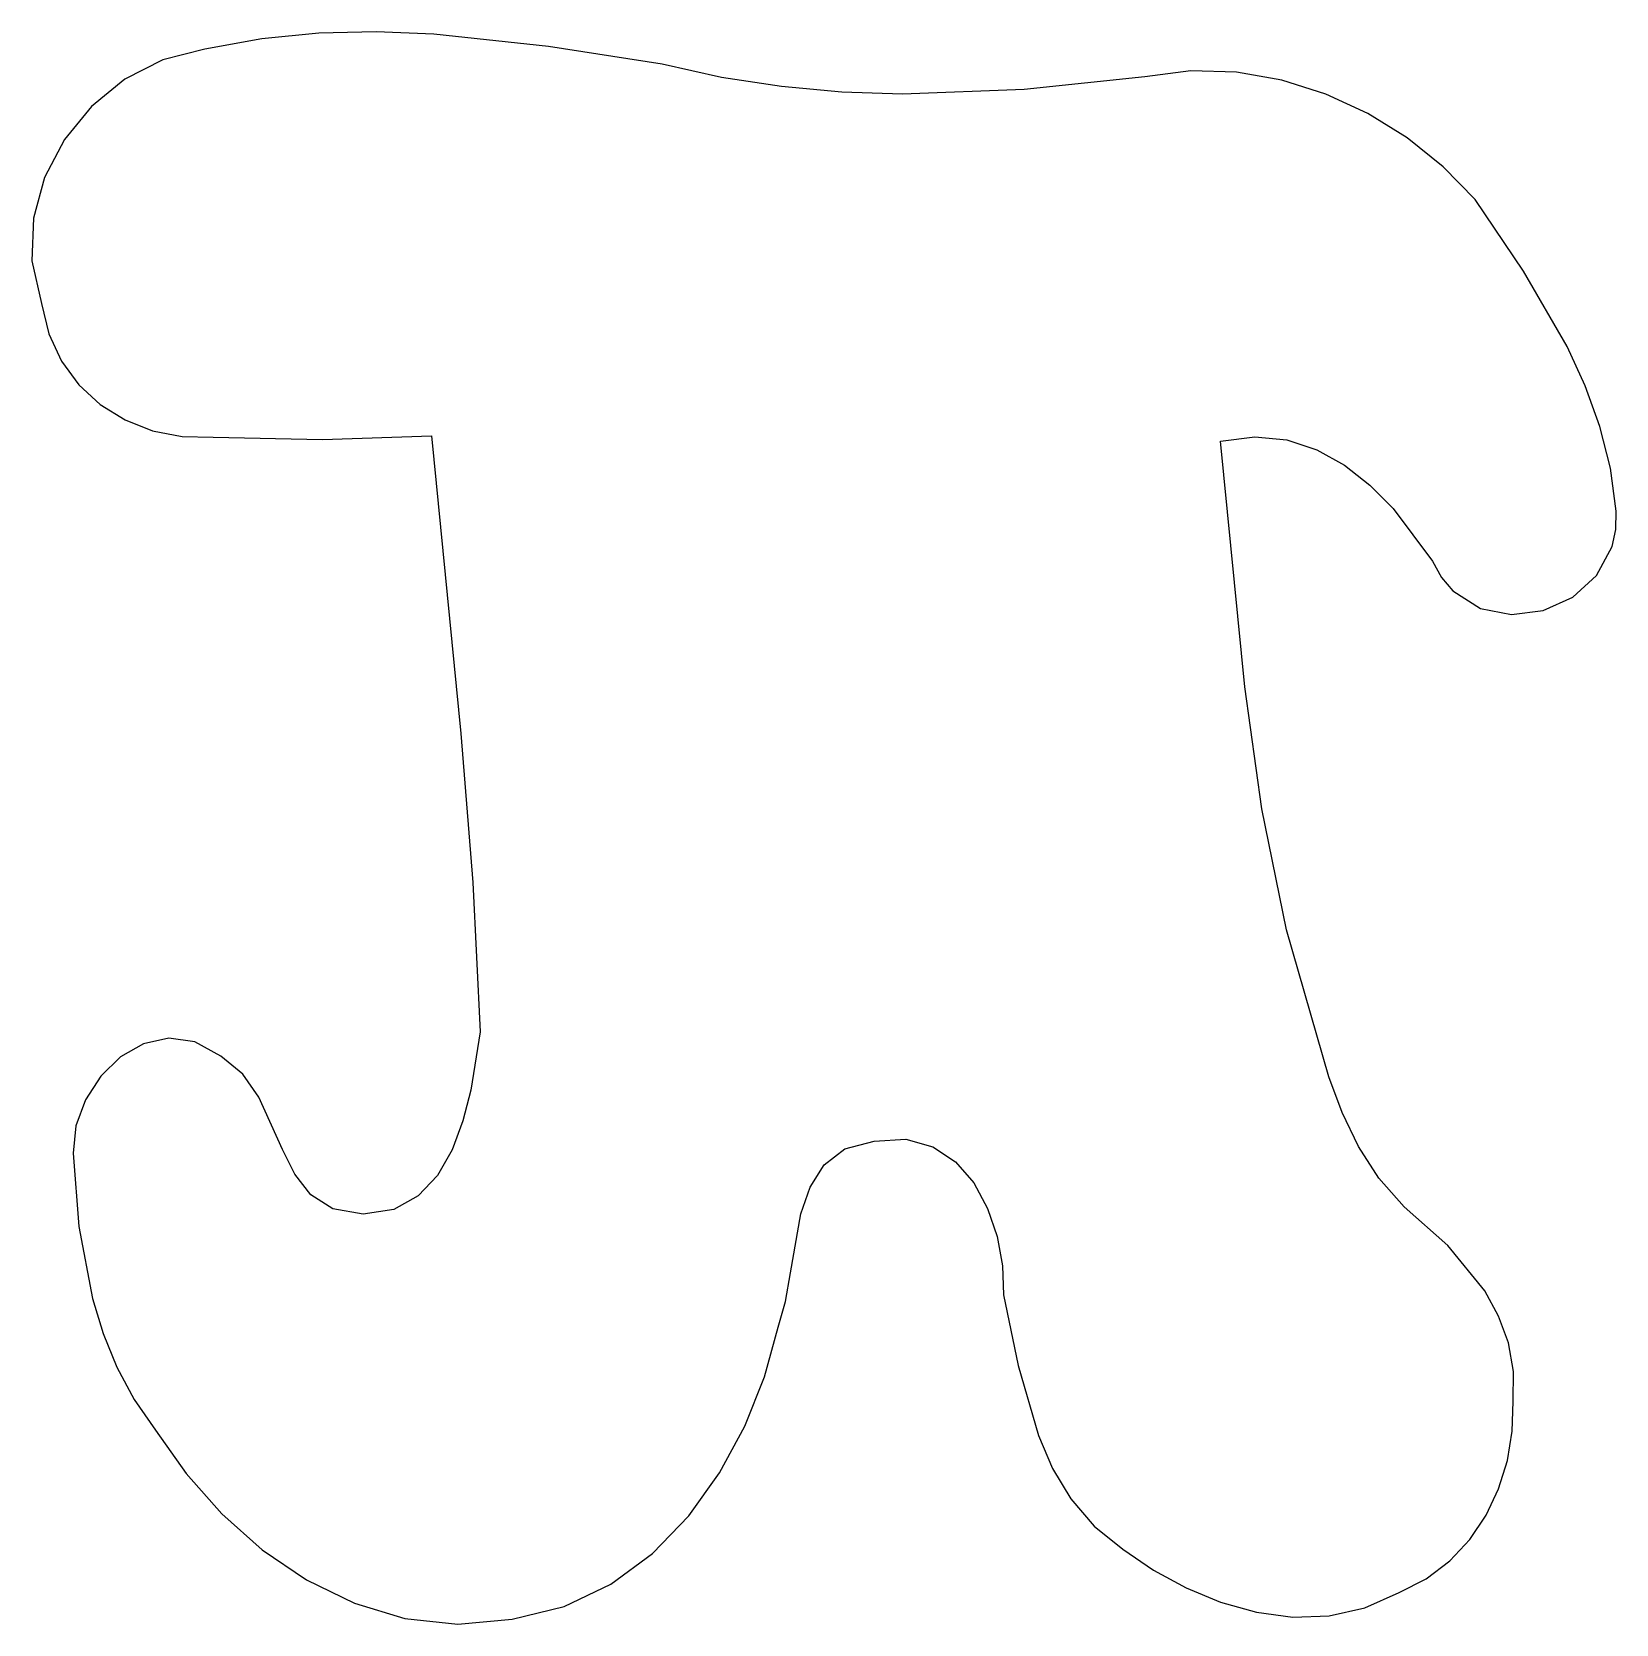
# Model space of a CAD drawing. Extents: x 45.7 to 116.3, y 122.5 to 193.5.
import ezdxf

# ---------------------------------------------------------------- set-up
doc = ezdxf.new("R2010")
doc.units = 0

msp = doc.modelspace()

# ---------------------------------------------------------------- linework, layer by layer
at = {"layer": 'Layer 1'}
for p, q in [((55.911778, 193.204721), (53.371196, 192.73301)), ((58.462888, 193.453505), (55.911778, 193.204721)), ((61.020536, 193.511527), (58.462888, 193.453505)), ((63.580731, 193.41095), (61.020536, 193.511527)), ((68.692798, 192.862655), (63.580731, 193.41095)), ((53.371196, 192.73301), (51.510005, 192.267612)), ((73.767163, 192.06593), (68.692798, 192.862655)), ((51.510005, 192.267612), (49.810749, 191.397626)), ((76.415277, 191.475212), (73.767163, 192.06593)), ((97.332703, 191.775078), (95.287202, 191.51151)), ((99.379085, 191.717643), (97.332703, 191.775078)), ((101.396717, 191.364325), (99.379085, 191.717643)), ((49.810749, 191.397626), (48.328268, 190.189475)), ((79.089228, 191.069093), (76.415277, 191.475212)), ((81.782082, 190.82976), (79.089228, 191.069093)), ((95.287202, 191.51151), (89.90472, 190.934371)), ((103.35597, 190.740245), (101.396717, 191.364325)), ((84.486904, 190.739403), (81.782082, 190.82976)), ((89.90472, 190.934371), (84.486904, 190.739403)), ((105.227215, 189.870523), (103.35597, 190.740245)), ((48.328268, 190.189475), (47.117406, 188.709583)), ((106.980821, 188.78028), (105.227215, 189.870523)), ((47.117406, 188.709583), (46.233004, 187.024371)), ((108.58716, 187.494635), (106.980821, 188.78028)), ((110.0166, 186.03871), (108.58716, 187.494635)), ((46.233004, 187.024371), (45.729903, 185.200263)), ((112.173689, 182.848104), (110.0166, 186.03871)), ((45.729903, 185.200263), (45.662947, 183.303682)), ((45.662947, 183.303682), (46.086976, 181.40105)), ((114.109171, 179.47942), (112.173689, 182.848104)), ((46.086976, 181.40105), (46.417391, 180.042432)), ((46.417391, 180.042432), (46.984338, 178.828762)), ((114.914513, 177.723435), (114.109171, 179.47942)), ((46.984338, 178.828762), (47.759266, 177.775215)), ((47.759266, 177.775215), (48.713621, 176.896964)), ((115.569298, 175.917093), (114.914513, 177.723435)), ((48.713621, 176.896964), (49.818852, 176.209182)), ((49.818852, 176.209182), (51.046406, 175.727044)), ((51.046406, 175.727044), (52.367732, 175.465722)), ((52.367732, 175.465722), (53.754276, 175.44039)), ((53.754276, 175.44039), (58.621562, 175.336006)), ((58.621562, 175.336006), (63.488107, 175.50709)), ((63.488107, 175.50709), (63.488107, 175.50707)), ((63.488107, 175.50707), (64.788222, 162.231516)), ((98.662349, 175.2646), (100.188121, 175.462201)), ((100.188121, 175.462201), (101.619243, 175.316824)), ((116.041806, 174.05845), (115.569298, 175.917093)), ((99.748499, 164.313736), (98.662349, 175.2646)), ((101.619243, 175.316824), (102.953692, 174.876155)), ((102.953692, 174.876155), (104.189449, 174.187883)), ((104.189449, 174.187883), (105.324491, 173.299692)), ((116.30032, 172.14556), (116.041806, 174.05845)), ((105.324491, 173.299692), (106.356797, 172.259272)), ((106.356797, 172.259272), (108.10512, 169.91249)), ((116.284095, 171.323814), (116.30032, 172.14556)), ((116.122525, 170.567616), (116.284095, 171.323814)), ((115.431248, 169.273645), (116.122525, 170.567616)), ((108.10512, 169.91249), (108.519182, 169.17931)), ((108.519182, 169.17931), (109.025544, 168.587905)), ((114.362287, 168.307203), (115.431248, 169.273645)), ((109.025544, 168.587905), (110.24727, 167.808643)), ((113.051439, 167.71185), (114.362287, 168.307203)), ((110.24727, 167.808643), (111.634501, 167.531144)), ((111.634501, 167.531144), (113.051439, 167.71185)), ((100.505306, 158.867434), (99.748499, 164.313736)), ((64.788222, 162.231516), (65.320649, 155.584401)), ((101.60659, 153.47817), (100.505306, 158.867434)), ((65.320649, 155.584401), (65.651828, 148.92639)), ((103.483097, 146.924651), (101.60659, 153.47817)), ((50.644081, 148.402481), (49.616815, 147.812751)), ((51.767131, 148.65239), (50.644081, 148.402481)), ((52.934317, 148.489285), (51.767131, 148.65239)), ((54.093986, 147.83997), (52.934317, 148.489285)), ((65.651828, 148.92639), (65.23097, 146.327303)), ((49.616815, 147.812751), (48.736983, 146.956397)), ((55.069471, 147.049332), (54.093986, 147.83997)), ((48.736983, 146.956397), (48.056236, 145.906614)), ((55.780073, 146.022427), (55.069471, 147.049332)), ((65.23097, 146.327303), (64.884784, 144.966988)), ((104.077333, 145.332757), (103.483097, 146.924651)), ((48.056236, 145.906614), (47.626224, 144.736596)), ((56.831782, 143.681626), (55.780073, 146.022427)), ((64.884784, 144.966988), (64.402662, 143.674392)), ((104.807797, 143.816525), (104.077333, 145.332757)), ((47.626224, 144.736596), (47.498596, 143.51954)), ((83.216846, 144.06032), (84.627593, 144.141482)), ((84.627593, 144.141482), (85.836501, 143.809155)), ((47.498596, 143.51954), (47.764948, 140.254983)), ((57.385468, 142.578636), (56.831782, 143.681626)), ((64.402662, 143.674392), (63.750528, 142.530694)), ((80.987904, 142.996818), (81.913382, 143.708403)), ((81.913382, 143.708403), (83.216846, 144.06032)), ((85.836501, 143.809155), (86.845942, 143.136157)), ((105.717582, 142.404491), (104.807797, 143.816525)), ((80.361345, 142.007555), (80.987904, 142.996818)), ((86.845942, 143.136157), (87.658284, 142.195308)), ((58.099426, 141.66119), (57.385468, 142.578636)), ((63.750528, 142.530694), (62.894309, 141.617068)), ((79.954636, 140.822603), (80.361345, 142.007555)), ((87.658284, 142.195308), (88.275897, 141.059425)), ((106.84978, 141.12519), (105.717582, 142.404491)), ((59.079946, 141.03474), (58.099426, 141.66119)), ((62.894309, 141.617068), (61.799929, 141.014691)), ((60.433316, 140.80474), (59.079946, 141.03474)), ((61.799929, 141.014691), (60.433316, 140.80474)), ((79.484495, 138.193583), (79.954636, 140.822603)), ((88.275897, 141.059425), (88.701152, 139.801329)), ((108.800602, 139.406034), (106.84978, 141.12519)), ((47.764948, 140.254983), (48.366895, 137.038244)), ((88.701152, 139.801329), (88.936418, 138.493837)), ((110.44071, 137.381418), (108.800602, 139.406034)), ((88.936418, 138.493837), (88.984065, 137.20977)), ((79.262928, 136.913494), (79.484495, 138.193583)), ((48.366895, 137.038244), (48.840342, 135.481492)), ((88.984065, 137.20977), (89.642941, 134.058873)), ((111.059788, 136.257647), (110.44071, 137.381418)), ((78.944938, 135.76567), (79.262928, 136.913494)), ((78.32652, 133.544029), (78.944938, 135.76567)), ((111.499838, 135.061215), (111.059788, 136.257647)), ((48.840342, 135.481492), (49.453639, 133.97712)), ((111.727076, 133.793354), (111.499838, 135.061215)), ((49.453639, 133.97712), (50.225437, 132.538601)), ((77.450795, 131.356423), (78.32652, 133.544029)), ((89.642941, 134.058873), (90.537872, 130.932188)), ((111.70772, 132.4553), (111.727076, 133.793354)), ((50.225437, 132.538601), (51.174386, 131.17941)), ((111.670427, 131.12776), (111.70772, 132.4553)), ((76.322905, 129.270768), (77.450795, 131.356423)), ((51.174386, 131.17941), (52.540517, 129.242675)), ((90.537872, 130.932188), (91.173584, 129.464611)), ((111.453528, 129.821569), (111.670427, 131.12776)), ((52.540517, 129.242675), (54.136774, 127.445449)), ((74.947991, 127.354979), (76.322905, 129.270768)), ((91.173584, 129.464611), (91.987982, 128.107111)), ((111.061533, 128.563642), (111.453528, 129.821569)), ((110.498947, 127.380893), (111.061533, 128.563642)), ((91.987982, 128.107111), (93.020955, 126.894362)), ((54.136774, 127.445449), (55.936978, 125.844108)), ((73.331194, 125.676969), (74.947991, 127.354979)), ((109.770279, 126.300234), (110.498947, 127.380893)), ((93.020955, 126.894362), (94.312395, 125.86104)), ((55.936978, 125.844108), (57.914949, 124.495025)), ((71.477654, 124.304652), (73.331194, 125.676969)), ((94.312395, 125.86104), (95.666916, 124.937131)), ((108.880035, 125.348579), (109.770279, 126.300234)), ((95.666916, 124.937131), (97.127201, 124.137873)), ((107.832723, 124.552844), (108.880035, 125.348579)), ((57.914949, 124.495025), (60.044508, 123.454574)), ((69.392513, 123.305945), (71.477654, 124.304652)), ((106.63285, 123.93994), (107.832723, 124.552844)), ((97.127201, 124.137873), (98.666873, 123.498621)), ((105.091895, 123.248811), (106.63285, 123.93994)), ((60.044508, 123.454574), (62.299474, 122.779131)), ((67.080911, 122.74876), (69.392513, 123.305945)), ((98.666873, 123.498621), (100.259555, 123.054733)), ((100.259555, 123.054733), (101.878871, 122.841564)), ((101.878871, 122.841564), (103.498443, 122.894471)), ((103.498443, 122.894471), (105.091895, 123.248811)), ((62.299474, 122.779131), (64.653668, 122.525068)), ((64.653668, 122.525068), (67.080911, 122.74876))]:
    msp.add_line(p, q, dxfattribs=at)

doc.saveas('drawing.dxf')
